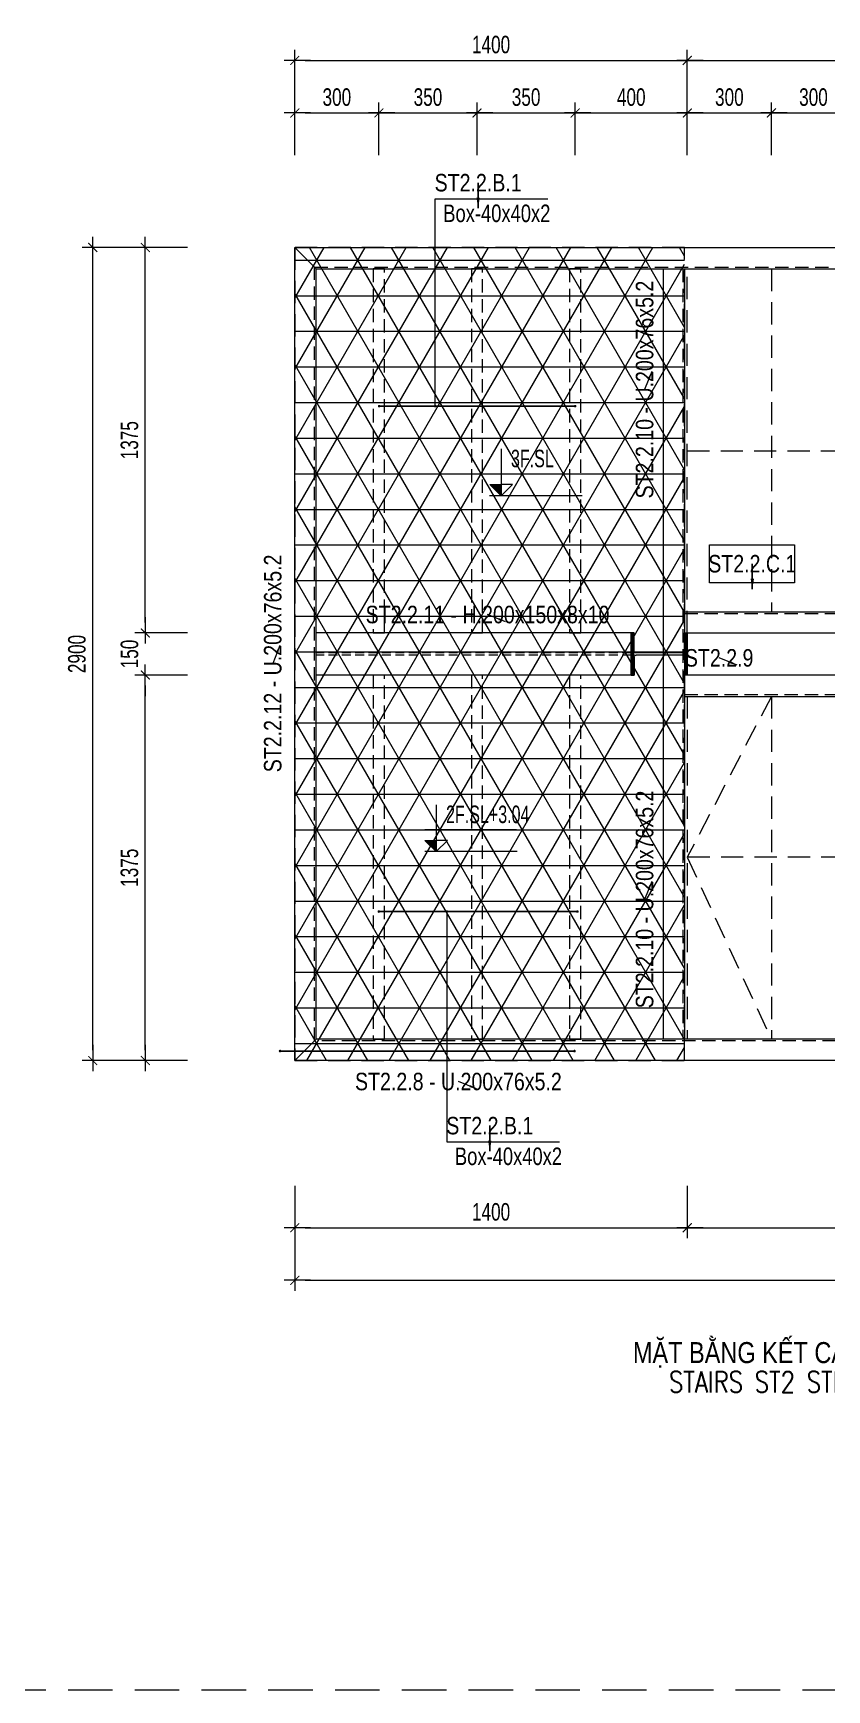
# Model space of a CAD drawing. Header units: millimetres. Extents: x 80771 to 163038, y -101774 to -59328.
# Drawn here: x 109291 to 112123, y -80503 to -74593 of the extents above; entities that cross this region are included whole.
import ezdxf
from ezdxf.enums import TextEntityAlignment as Align

# ---------------------------------------------------------------- set-up
doc = ezdxf.new("R2010")
doc.units = ezdxf.units.MM
doc.linetypes.add('HIDDEN2', pattern=[4.762499999999999, 3.175, -1.5875])
for name, color, linetype, lineweight in [('$0$NDC_S_ANNO', 7, 'Continuous', 20), ('$0$NDC_S_DIM', 1, 'Continuous', 15), ('NDC_S-ANNO', 7, 'Continuous', 20), ('NDC_S-BEAM-NAME-VERT', 7, 'Continuous', 20), ('NDC_S-BEAM-STEL', 30, 'HIDDEN2', 18), ('NDC_S-COLS-NAME', 7, 'Continuous', 20), ('NDC_S-COLS-STEL', 2, 'Continuous', 20), ('NDC_S-DIMS', 1, 'Continuous', 15), ('NDC_S-HIDN', 8, 'HIDDEN2', 13), ('NDC_S-MARK', 1, 'Continuous', 15), ('NDC_S-TABL', 3, 'Continuous', 20), ('NDC_S-TEXT-SYMB', 7, 'Continuous', 20), ('NDC_S-TEXT-VIE', 7, 'Continuous', 20), ('NDC_S_ANNO', 7, 'Continuous', 20), ('NDC_S_BEAM NAME', 7, 'Continuous', 9), ('NDC_S_CONTINUOUS', 3, 'Continuous', 20), ('NDC_S_DIM', 1, 'Continuous', 15), ('NDC_S_ENG TITLE', 3, 'Continuous', 20), ('NDC_S_HATCH MATERIAL', 8, 'Continuous', 13), ('NDC_S_HIDDEN', 8, 'HIDDEN2', 13), ('NDC_S_TEXT SYMBOL', 7, 'Continuous', 20), ('NDC_S_VN TITLE', 6, 'Continuous', 35)]:
    doc.layers.add(name, color=color, linetype=linetype, lineweight=lineweight)
doc.styles.add('$0$ARIAL', font='arial.ttf', dxfattribs={"width": 0.8})
doc.styles.add('$0$NDC_DIM', font='', dxfattribs={"width": 0.75})
doc.styles.add('ARIAL', font='arial.ttf', dxfattribs={"width": 0.8})
doc.styles.add('NDC_ANNO', font='', dxfattribs={"width": 0.8})
doc.styles.add('NDC_ARIAL', font='arial.ttf', dxfattribs={"width": 0.85})
doc.styles.add('NDC_DIM', font='', dxfattribs={"width": 0.75})
doc.styles.add('NDC_EN TXT', font='romans.shx', dxfattribs={"width": 0.8})
doc.styles.add('NDC_VIE TXT', font='arial.ttf', dxfattribs={"width": 0.8})
doc.styles.get('$0$NDC_DIM').set_extended_font_data('Dotum')
doc.styles.get('NDC_ANNO').set_extended_font_data('Dotum')
doc.styles.get('NDC_DIM').set_extended_font_data('Dotum')
doc.dimstyles.new('$0$NDC_dim_iso', dxfattribs={"dimtxt": 2.5, "dimasz": 1, "dimexe": 1.5, "dimexo": 2.5, "dimgap": 1, "dimtad": 1, "dimdec": 0, "dimzin": 0, "dimdsep": 46, "dimtxsty": '$0$NDC_DIM', "dimblk": '$0$DIMMARK', "dimcen": 0.09, "dimdle": 1.2, "dimclrd": 1, "dimclre": 1, "dimclrt": 3, "dimadec": 0, "dimazin": 0, "dimtfac": 1, "dimtdec": 0, "dimtix": 1, "dimtofl": 0, "dimtmove": 0, "dimatfit": 3, "dimfxl": 8, "dimfxlon": 1, "dimtolj": 1, "dimtzin": 0, "dimarcsym": 0})
doc.dimstyles.new('NDC_dim_25', dxfattribs={"dimscale": 25, "dimtxt": 2.5, "dimasz": 1.5, "dimexe": 1.5, "dimexo": 2.5, "dimgap": 1, "dimtad": 1, "dimdec": 0, "dimrnd": 0.001, "dimzin": 0, "dimdsep": 46, "dimtxsty": 'NDC_DIM', "dimblk": 'DIMMARK', "dimcen": 0, "dimdle": 1.2, "dimclrd": 256, "dimclre": 256, "dimclrt": 3, "dimadec": 0, "dimazin": 0, "dimtfac": 1, "dimtdec": 0, "dimtix": 1, "dimtofl": 0, "dimtmove": 2, "dimatfit": 3, "dimfxl": 6, "dimfxlon": 1, "dimtolj": 1, "dimtzin": 0, "dimlwd": -1, "dimlwe": -1, "dimarcsym": 0})
doc.dimstyles.new('NDC_dim_iso', dxfattribs={"dimtxt": 2.5, "dimasz": 1.5, "dimexe": 1.5, "dimexo": 1.5, "dimgap": 1, "dimtad": 1, "dimdec": 0, "dimrnd": 0.001, "dimzin": 0, "dimdsep": 46, "dimtxsty": 'NDC_DIM', "dimblk": 'DIMMARK', "dimcen": 0, "dimdle": 1.2, "dimclrd": 256, "dimclre": 256, "dimclrt": 3, "dimadec": 0, "dimazin": 0, "dimtfac": 1, "dimtdec": 0, "dimtix": 1, "dimtofl": 0, "dimtmove": 2, "dimatfit": 3, "dimfxl": 6, "dimfxlon": 1, "dimtolj": 1, "dimtzin": 0, "dimlwd": -1, "dimlwe": -1, "dimarcsym": 0})
pattern_1 = [(0, (-104314.9308986641, 63407.9157860844), (0, 127), []), (59.99999999999999, (-104314.9308986641, 63407.9157860844), (-109.9852262806237, 63.50000000000001), []), (120, (-104314.9308986641, 63407.9157860844), (-109.9852262806237, -63.49999999999997), [])]

# ---------------------------------------------------------------- blocks, each defined once
blk = doc.blocks.new('*U99')
for p, q in [((0.6502196850394916, 7.480314686706894), (-1.86925590551001, 7.480314686706895)), ((0.9260196850394917, 7.204514686706894), (0.9260196850394938, 0.6695005134808927)), ((1.240980314960485, 7.204514686706894), (1.240980314960487, 0.6695005134808927)), ((1.516780314960485, 7.480314686706894), (4.036255905509978, 7.480314686706897)), ((0.6502196850394913, 0.3937005134808928), (-1.869255905510008, 0.3937005134808915)), ((1.51678031496049, 0.3937005134808931), (4.03625590550998, 0.3937005134808934))]:
    blk.add_line(p, q)
for points in [[(4.036255905509978, 7.480314686706897), (4.036255905509977, 7.874015474108894), (-1.86925590551001, 7.874015474108893), (-1.869255905510011, 7.480314686706895)], [(-1.869255905510008, 0.3937005134808915), (-1.869255905510008, -2.739211066304925e-07), (4.03625590550998, -2.739211047242646e-07), (4.03625590550998, 0.3937005134808934)]]:
    blk.add_lwpolyline(points)
for centre, radius, start, end in [((0.6502196850394917, 7.204514686706894), 0.2757999999999995, 360, 450), ((1.516780314960485, 7.204514686706894), 0.2758, 90, 180), ((0.6502196850394912, 0.6695005134808923), 0.2758, 270, 360), ((1.51678031496049, 0.6695005134808927), 0.2758, 180, 270)]:
    blk.add_arc(centre, radius, start, end)
blk = doc.blocks.new('*U98')
for p, q in [((0.6502196850394916, 7.480314686706894), (-1.86925590551001, 7.480314686706895)), ((0.9260196850394917, 7.204514686706894), (0.9260196850394938, 0.6695005134808927)), ((1.240980314960485, 7.204514686706894), (1.240980314960487, 0.6695005134808927)), ((1.516780314960485, 7.480314686706894), (4.036255905509977, 7.480314686706897)), ((0.6502196850394913, 0.3937005134808928), (-1.869255905510008, 0.3937005134808915)), ((1.51678031496049, 0.3937005134808931), (4.03625590550998, 0.3937005134808935))]:
    blk.add_line(p, q)
for points in [[(4.036255905509977, 7.480314686706897), (4.036255905509977, 7.874015474108894), (-1.869255905510011, 7.874015474108893), (-1.86925590551001, 7.480314686706895)], [(-1.869255905510008, 0.3937005134808915), (-1.869255905510008, -2.739211066304925e-07), (4.036255905509979, -2.73921104666556e-07), (4.03625590550998, 0.3937005134808935)]]:
    blk.add_lwpolyline(points)
for centre, radius, start, end in [((0.6502196850394917, 7.204514686706894), 0.2757999999999995, 360, 450), ((1.516780314960485, 7.204514686706894), 0.2758, 90, 180), ((0.6502196850394912, 0.6695005134808923), 0.2758, 270, 360), ((1.51678031496049, 0.6695005134808927), 0.2758, 180, 270)]:
    blk.add_arc(centre, radius, start, end)
blk = doc.blocks.new('TT2')
at = {"layer": 'NDC_S_HATCH MATERIAL'}
h = blk.add_hatch(dxfattribs=at)
h.set_pattern_fill('NET3', color=256, scale=40)
h.set_pattern_definition(pattern_1)
h.paths.add_polyline_path([(1390, 2900), (0, 2900), (0, 0), (1390, 0)])
h = blk.add_hatch(dxfattribs=at)
h.set_pattern_fill('NET3', color=256, scale=40)
h.set_pattern_definition(pattern_1)
h.paths.add_polyline_path([(4110, 2900), (5500, 2900), (5500, 0), (4110, 0)])
h = blk.add_hatch(dxfattribs=at)
h.set_pattern_fill('ANSI31', color=256)
h.set_pattern_definition([(45, (60363.4880081712, 46292.38062624844), (-2.245064030267288, 2.245064030267288), [])])
edge = h.paths.add_edge_path()
edge.add_line((1209.999999999971, 1375.000000000095), (1199.999999999956, 1375.000000000095))
edge.add_line((1199.999999999942, 1375.000000000095), (1199.999999999942, 1525))
edge.add_line((1199.999999999942, 1525), (1209.999999999956, 1525))
edge = h.paths.add_edge_path()
edge.add_line((1382.994679999902, 1446.000000000051), (1217.005319999967, 1446.000000000051))
edge = h.paths.add_edge_path()
edge.add_line((1382.994679999902, 1454.000000000044), (1217.005319999967, 1454.000000000044))
edge = h.paths.add_edge_path(flags=16)
edge.add_line((1209.999999999971, 1438.994680000054), (1209.999999999971, 1375.000000000095))
edge = h.paths.add_edge_path()
edge.add_line((1389.999999999913, 1438.994680000054), (1389.999999999913, 1375.000000000095))
edge = h.paths.add_edge_path(flags=16)
edge.add_line((1209.999999999971, 1461.005320000048), (1209.999999999971, 1525))
edge = h.paths.add_edge_path()
edge.add_line((1389.999999999913, 1461.005320000048), (1389.999999999913, 1525))
edge = h.paths.add_edge_path()
edge.add_line((1389.999999999913, 1525), (1399.999999999913, 1525))
edge.add_line((1399.999999999913, 1525), (1399.999999999913, 1375.000000000095))
edge.add_line((1399.999999999913, 1375.000000000095), (1389.999999999913, 1375.000000000095))
edge = h.paths.add_edge_path()
edge.add_arc((1217.005319999967, 1438.994680000054), 7.005320000000003, 90, 180)
edge = h.paths.add_edge_path()
edge.add_arc((1217.005319999967, 1461.005320000048), 7.005320000000003, 180, 270)
edge = h.paths.add_edge_path()
edge.add_arc((1382.994679999902, 1438.994680000054), 7.00531999999999, 0, 90)
edge = h.paths.add_edge_path()
edge.add_arc((1382.994679999902, 1461.005320000048), 7.005320000000003, 270, 360)
h = blk.add_hatch(dxfattribs=at)
h.set_pattern_fill('ANSI31', color=256)
h.set_pattern_definition([(45, (60963.48800817126, 46292.38062624838), (-2.245064030267288, 2.245064030267288), [])])
edge = h.paths.add_edge_path()
edge.add_line((4110.000000000015, 1375.000000000044), (4100, 1375.000000000044))
edge.add_line((4099.999999999985, 1375.000000000044), (4099.999999999985, 1524.999999999949))
edge.add_line((4099.999999999985, 1524.999999999949), (4110, 1524.999999999949))
edge = h.paths.add_edge_path()
edge.add_line((4282.994679999945, 1446), (4117.005320000011, 1446))
edge = h.paths.add_edge_path()
edge.add_line((4282.994679999945, 1453.999999999993), (4117.005320000011, 1453.999999999993))
edge = h.paths.add_edge_path(flags=16)
edge.add_line((4110.000000000015, 1438.994680000003), (4110.000000000015, 1375.000000000044))
edge = h.paths.add_edge_path()
edge.add_line((4289.999999999956, 1438.994680000003), (4289.999999999956, 1375.000000000044))
edge = h.paths.add_edge_path(flags=16)
edge.add_line((4110.000000000015, 1461.005319999997), (4110.000000000015, 1524.999999999949))
edge = h.paths.add_edge_path()
edge.add_line((4289.999999999956, 1461.005319999997), (4289.999999999956, 1524.999999999949))
edge = h.paths.add_edge_path()
edge.add_line((4289.999999999956, 1524.999999999949), (4299.999999999956, 1524.999999999949))
edge.add_line((4299.999999999956, 1524.999999999949), (4299.999999999956, 1375.000000000044))
edge.add_line((4299.999999999956, 1375.000000000044), (4289.999999999956, 1375.000000000044))
edge = h.paths.add_edge_path()
edge.add_arc((4117.005320000011, 1438.994680000003), 7.005320000000003, 90, 180)
edge = h.paths.add_edge_path()
edge.add_arc((4117.005320000011, 1461.005319999997), 7.005320000000003, 180, 270)
edge = h.paths.add_edge_path()
edge.add_arc((4282.994679999945, 1438.994680000003), 7.00531999999999, 0, 90)
edge = h.paths.add_edge_path()
edge.add_arc((4282.994679999945, 1461.005319999997), 7.005320000000003, 270, 360)
at = {"layer": 'NDC_S-BEAM-STEL', "ltscale": 15}
for p, q in [((1384, 2824), (1384, 76)), ((4116.00000000016, 2824), (4116.00000000016, 76)), ((1390, 1594.999999999949), (4110.00000000016, 1594.999999999949)), ((1390, 1305.000000000095), (4110.00000000016, 1305.000000000095))]:
    blk.add_line(p, q, dxfattribs=at)
for points in [[(69.99999999998545, 2830.000000000015), (5430.000000000015, 2830.000000000015), (5430.000000000015, 69.99999999998545), (69.99999999998545, 69.99999999998545)], [(320.0000758170208, 2824.000019402971), (280.0000758170208, 2824.000019402971), (279.9999999999127, 1524.99998059708), (319.9999999999127, 1524.99998059708)], [(670.0000758170208, 2824), (630.0000758170208, 2824), (629.9999999999127, 1524.999961194109), (669.9999999999127, 1524.999961194109)], [(1020.000075817021, 2824), (980.0000758170208, 2824), (979.9999999999127, 1524.999961194109), (1019.999999999913, 1524.999961194109)], [(4479.999924182979, 2824), (4519.999924182979, 2824), (4520.000000000087, 1524.999961194109), (4480.000000000087, 1524.999961194109)], [(4829.999924182979, 2824), (4869.999924182979, 2824), (4870.000000000087, 1524.999961194109), (4830.000000000087, 1524.999961194109)], [(5179.999924182979, 2824.000019402971), (5219.999924182979, 2824.000019402971), (5220.000000000087, 1524.99998059708), (5180.000000000087, 1524.99998059708)], [(320.0000758170208, 1375.000019403058), (280.0000758170208, 1375.000019403058), (279.9999999999127, 75.99998059716745), (319.9999999999127, 75.99998059716745)], [(670.0000758170208, 1375.000000000087), (630.0000758170208, 1375.000000000087), (629.9999999999127, 75.99996119419666), (669.9999999999127, 75.99996119419666)], [(1020.000075817021, 1375.000000000087), (980.0000758170208, 1375.000000000087), (979.9999999999127, 75.99996119419666), (1019.999999999913, 75.99996119419666)], [(4479.999924182979, 1375.000000000087), (4519.999924182979, 1375.000000000087), (4520.000000000087, 75.99996119419666), (4480.000000000087, 75.99996119419666)], [(4829.999924182979, 1375.000000000087), (4869.999924182979, 1375.000000000087), (4870.000000000087, 75.99996119419666), (4830.000000000087, 75.99996119419666)], [(5179.999924182979, 1375.000019403058), (5219.999924182979, 1375.000019403058), (5220.000000000087, 75.99998059716745), (5180.000000000087, 75.99998059716745)]]:
    blk.add_lwpolyline(points, close=True, dxfattribs=at)
at = {"layer": 'NDC_S-HIDN', "ltscale": 25}
for p, q in [((1400.000000000087, 1525.000000000029), (1400.000000000087, 2824)), ((1700, 2824), (1700, 1600.999999999956)), ((2000, 2824), (2000, 1600.999999999956)), ((2300, 2824), (2300, 1600.999999999956)), ((2600, 2824), (2600, 1600.999999999956)), ((2900, 2824), (2900, 1600.999999999956)), ((3200, 2824), (3200, 1600.999999999956)), ((3500, 2824), (3500, 1600.999999999956)), ((3800, 2824), (3800, 1600.999999999956)), ((4100, 2824), (4100, 76)), ((1400.000000000087, 2174.500000000015), (4100, 2174.500000000015)), ((1400.000000000029, 1298.999999999971), (1400.000000000116, 76)), ((1700, 1299.000000000095), (1700, 76)), ((1999.999999999985, 1299.000000000102), (2000, 76)), ((2300, 1299.000000000102), (2300, 76)), ((2599.999999999985, 1299.000000000102), (2600, 76)), ((2900.000000000015, 1299.000000000102), (2900, 76)), ((3200, 1299.000000000102), (3200, 76)), ((3499.999999999985, 1299.000000000102), (3500, 76)), ((3800, 1299.000000000102), (3800, 76))]:
    blk.add_line(p, q, dxfattribs=at)
at = {"layer": 'NDC_S-HIDN', "ltscale": 10}
for p, q in [((1199.999999999942, 1454.000000000051), (76, 1454.000000000044)), ((1199.999999999942, 1446.000000000051), (76, 1446.000000000044)), ((4300.000000000131, 1454.000000000022), (5424, 1454.000000000015)), ((4300.000000000131, 1446.000000000022), (5424, 1446.000000000015))]:
    blk.add_line(p, q, dxfattribs=at)
at = {"layer": 'NDC_S-HIDN', "ltscale": 25}
for points in [[(1390, 2900), (0, 2900), (0, 0), (1390, 0)], [(5500.00000000016, 2900), (4110.00000000016, 2900), (4110.00000000016, 0), (5500.00000000016, 0)]]:
    blk.add_lwpolyline(points, close=True, dxfattribs=at)
for points in [[(3800, 2824), (4100, 2174.500000000015), (3800, 1600.999999999949)], [(1700, 1299.000000000095), (1400.000000000073, 725.4999999998545), (1700, 76)], [(4100, 725.4999999998545), (1400.000000000073, 725.4999999998545)]]:
    blk.add_lwpolyline(points, dxfattribs=at)
at = {"layer": 'NDC_S-TABL'}
for p, q in [((0, 2900), (76, 2824)), ((5424, 2824), (5500, 2900)), ((76, 76), (0, 0)), ((5424, 76), (5500, 0))]:
    blk.add_line(p, q, dxfattribs=at)
for points in [[(0, 2900), (5500, 2900), (5500, 0), (0, 0)], [(76, 2824), (5424, 2824), (5424, 76), (76, 76)]]:
    blk.add_lwpolyline(points, close=True, dxfattribs=at)
at = {"layer": 'NDC_S_CONTINUOUS'}
for p, q in [((1314, 2824), (1314, 76)), ((1390, 2824), (1390, 76)), ((4110.00000000016, 2824), (4110.00000000016, 76)), ((4186.00000000016, 2824), (4186.00000000016, 76)), ((1390, 1600.999999999949), (4110.00000000016, 1600.999999999949)), ((1199.999999999942, 1525.00000000008), (76, 1525.00000000008)), ((4300.000000000131, 1525.000000000051), (5424, 1525.000000000051)), ((1199.999999999942, 1375.000000000095), (76, 1375.000000000095)), ((4300.000000000131, 1375.000000000065), (5424, 1375.000000000065)), ((1390, 1299.000000000095), (4110.00000000016, 1299.000000000095))]:
    blk.add_line(p, q, dxfattribs=at)
blk.add_lwpolyline([(1209.999999999971, 1525.00000000008), (1199.999999999942, 1525.00000000008), (1199.999999999942, 1375.000000000022), (1209.999999999971, 1375.000000000022)], dxfattribs=at)
blk.add_lwpolyline([(1399.999999999913, 1525), (4100, 1525), (4100, 1375.000000000044), (1399.999999999913, 1375.000000000044)], close=True, dxfattribs=at)
at = {"layer": 'NDC_S-COLS-STEL', "xscale": -25.40000000000001, "yscale": 25.40000000000001, "zscale": 25.4, "rotation": 270}
for name, p in [('*U99', (1200.000006957547, 1422.479100000048)), ('*U98', (4100.000006957591, 1422.479099999997))]:
    blk.add_blockref(name, p, dxfattribs=at)
blk = doc.blocks.new('DIMMARK')
at = {"layer": 'NDC_S_DIM', "color": 1}
blk.add_line((-1.5, 0), (1, 0), dxfattribs=at)
at = {"layer": 'NDC_S_DIM', "color": 2, "const_width": 0.1}
blk.add_lwpolyline([(-0.4242640687119285, -0.4242640687119285), (0.4242640687119285, 0.4242640687119285)], dxfattribs=at)
blk = doc.blocks.new('*D348')
at = {"layer": 'Defpoints', "color": 0, "transparency": 16777216}
for p in [(110224.7747795788, -78257.91578608444), (111624.7747795789, -78257.91578608444), (111624.7747795789, -78854.35391925108)]:
    blk.add_point(p, dxfattribs=at)
at = {"layer": 'NDC_S_DIM', "transparency": 16777216}
for p, q in [((110224.7747795788, -78704.35391925108), (110224.7747795788, -78891.85391925108)), ((111624.7747795789, -78704.35391925108), (111624.7747795789, -78891.85391925108)), ((110262.2747795788, -78854.35391925108), (111587.2747795789, -78854.35391925108))]:
    blk.add_line(p, q, dxfattribs=at)
at = {"layer": 'NDC_S_DIM', "transparency": 16777216, "xscale": 37.5, "yscale": 37.5, "zscale": 37.5, "rotation": 180}
blk.add_blockref('DIMMARK', (110224.7747795788, -78854.35391925108), dxfattribs=at)
at = {"layer": 'NDC_S_DIM', "transparency": 16777216, "xscale": 37.5, "yscale": 37.5, "zscale": 37.5}
blk.add_blockref('DIMMARK', (111624.7747795789, -78854.35391925108), dxfattribs=at)
at = {"layer": 'NDC_S_DIM', "color": 3, "transparency": 16777216, "insert": (110924.7747795788, -78798.06151762286), "char_height": 62.5, "attachment_point": 5, "style": 'NDC_DIM'}
blk.add_mtext('\\A1;1400', dxfattribs=at)
blk = doc.blocks.new('*D349')
at = {"layer": 'Defpoints', "color": 0, "transparency": 16777216}
for p in [(111624.7747795789, -78257.91578608444), (114324.7747795788, -78257.91578608444), (114324.7747795788, -78854.35391925108)]:
    blk.add_point(p, dxfattribs=at)
at = {"layer": 'NDC_S_DIM', "transparency": 16777216}
for p, q in [((111624.7747795789, -78704.35391925108), (111624.7747795789, -78891.85391925108)), ((114324.7747795788, -78704.35391925108), (114324.7747795788, -78891.85391925108)), ((111662.2747795789, -78854.35391925108), (114287.2747795788, -78854.35391925108))]:
    blk.add_line(p, q, dxfattribs=at)
at = {"layer": 'NDC_S_DIM', "transparency": 16777216, "xscale": 37.5, "yscale": 37.5, "zscale": 37.5, "rotation": 180}
blk.add_blockref('DIMMARK', (111624.7747795789, -78854.35391925108), dxfattribs=at)
at = {"layer": 'NDC_S_DIM', "transparency": 16777216, "xscale": 37.5, "yscale": 37.5, "zscale": 37.5}
blk.add_blockref('DIMMARK', (114324.7747795788, -78854.35391925108), dxfattribs=at)
at = {"layer": 'NDC_S_DIM', "color": 3, "transparency": 16777216, "insert": (112974.7747795788, -78798.06151762286), "char_height": 62.5, "attachment_point": 5, "style": 'NDC_DIM'}
blk.add_mtext('\\A1;2700', dxfattribs=at)
blk = doc.blocks.new('*D351')
at = {"layer": 'Defpoints', "color": 0, "transparency": 16777216}
for p in [(110224.7747795788, -78257.91578608444), (115724.7747795789, -78257.91578608444), (115724.7747795789, -79041.85391925108)]:
    blk.add_point(p, dxfattribs=at)
at = {"layer": 'NDC_S_DIM', "transparency": 16777216}
for p, q in [((110224.7747795788, -78891.85391925108), (110224.7747795788, -79079.35391925108)), ((115724.7747795789, -78891.85391925108), (115724.7747795789, -79079.35391925108)), ((110262.2747795788, -79041.85391925108), (115687.2747795789, -79041.85391925108))]:
    blk.add_line(p, q, dxfattribs=at)
at = {"layer": 'NDC_S_DIM', "transparency": 16777216, "xscale": 37.5, "yscale": 37.5, "zscale": 37.5, "rotation": 180}
blk.add_blockref('DIMMARK', (110224.7747795788, -79041.85391925108), dxfattribs=at)
at = {"layer": 'NDC_S_DIM', "transparency": 16777216, "xscale": 37.5, "yscale": 37.5, "zscale": 37.5}
blk.add_blockref('DIMMARK', (115724.7747795789, -79041.85391925108), dxfattribs=at)
at = {"layer": 'NDC_S_DIM', "color": 3, "transparency": 16777216, "insert": (112974.7747795789, -78985.56151762286), "char_height": 62.5, "attachment_point": 5, "style": 'NDC_DIM'}
blk.add_mtext('\\A1;5500', dxfattribs=at)
blk = doc.blocks.new('*D356')
at = {"layer": 'Defpoints', "color": 0, "transparency": 16777216}
for p in [(109691.5602897449, -76882.91578608443), (110224.7747795787, -76882.91578608443), (110224.7747795787, -78257.91578608447)]:
    blk.add_point(p, dxfattribs=at)
at = {"layer": 'NDC_S_DIM', "transparency": 16777216}
for p, q in [((109841.5602897449, -76882.91578608443), (109654.0602897449, -76882.91578608443)), ((109691.5602897449, -78220.41578608447), (109691.5602897449, -76920.41578608443)), ((109841.5602897449, -78257.91578608447), (109654.0602897449, -78257.91578608447))]:
    blk.add_line(p, q, dxfattribs=at)
at = {"layer": 'NDC_S_DIM', "transparency": 16777216, "xscale": 37.5, "yscale": 37.5, "zscale": 37.5}
for p, rotation in [((109691.5602897449, -76882.91578608443), 90), ((109691.5602897449, -78257.91578608447), 270)]:
    blk.add_blockref('DIMMARK', p, dxfattribs=dict(at, rotation=rotation))
at = {"layer": 'NDC_S_DIM', "color": 3, "transparency": 16777216, "insert": (109635.2678881167, -77570.41578608446), "char_height": 62.5, "attachment_point": 5, "rotation": 90, "style": 'NDC_DIM'}
blk.add_mtext('\\A1;1375', dxfattribs=at)
blk = doc.blocks.new('*D357')
at = {"layer": 'Defpoints', "color": 0, "transparency": 16777216}
for p in [(109691.5602897449, -76732.91578608441), (110224.7747795787, -76732.91578608441), (110224.7747795787, -76882.91578608443)]:
    blk.add_point(p, dxfattribs=at)
at = {"layer": 'NDC_S_DIM', "transparency": 16777216}
for p, q in [((109691.5602897449, -76695.41578608441), (109691.5602897449, -76657.91578608441)), ((109841.5602897449, -76732.91578608441), (109654.0602897449, -76732.91578608441)), ((109841.5602897449, -76882.91578608443), (109654.0602897449, -76882.91578608443)), ((109691.5602897449, -76920.41578608443), (109691.5602897449, -76957.91578608443))]:
    blk.add_line(p, q, dxfattribs=at)
at = {"layer": 'NDC_S_DIM', "transparency": 16777216, "xscale": 37.5, "yscale": 37.5, "zscale": 37.5}
for p, rotation in [((109691.5602897449, -76732.91578608441), 270), ((109691.5602897449, -76882.91578608443), 90)]:
    blk.add_blockref('DIMMARK', p, dxfattribs=dict(at, rotation=rotation))
at = {"layer": 'NDC_S_DIM', "color": 3, "transparency": 16777216, "insert": (109635.2678881166, -76807.91578608443), "char_height": 62.5, "attachment_point": 5, "rotation": 90, "style": 'NDC_DIM'}
blk.add_mtext('\\A1;150', dxfattribs=at)
blk = doc.blocks.new('*D358')
at = {"layer": 'Defpoints', "color": 0, "transparency": 16777216}
for p in [(109691.5602897448, -75357.91578608447), (110224.7747795787, -75357.91578608447), (110224.7747795787, -76732.91578608441)]:
    blk.add_point(p, dxfattribs=at)
at = {"layer": 'NDC_S_DIM', "transparency": 16777216}
for p, q in [((109841.5602897448, -75357.91578608447), (109654.0602897448, -75357.91578608447)), ((109691.5602897448, -76695.41578608441), (109691.5602897448, -75395.41578608447)), ((109841.5602897448, -76732.91578608441), (109654.0602897448, -76732.91578608441))]:
    blk.add_line(p, q, dxfattribs=at)
at = {"layer": 'NDC_S_DIM', "transparency": 16777216, "xscale": 37.5, "yscale": 37.5, "zscale": 37.5}
for p, rotation in [((109691.5602897448, -75357.91578608447), 90), ((109691.5602897448, -76732.91578608441), 270)]:
    blk.add_blockref('DIMMARK', p, dxfattribs=dict(at, rotation=rotation))
at = {"layer": 'NDC_S_DIM', "color": 3, "transparency": 16777216, "insert": (109635.2678881165, -76045.41578608446), "char_height": 62.5, "attachment_point": 5, "rotation": 90, "style": 'NDC_DIM'}
blk.add_mtext('\\A1;1375', dxfattribs=at)
blk = doc.blocks.new('*D359')
at = {"layer": 'Defpoints', "color": 0, "transparency": 16777216}
for p in [(109504.0602897448, -75357.91578608433), (110224.7747795787, -75357.91578608433), (110224.7747795787, -78257.91578608447)]:
    blk.add_point(p, dxfattribs=at)
at = {"layer": 'NDC_S_DIM', "transparency": 16777216}
for p, q in [((109654.0602897448, -75357.91578608433), (109466.5602897448, -75357.91578608433)), ((109504.0602897448, -78220.41578608447), (109504.0602897448, -75395.41578608433)), ((109654.0602897448, -78257.91578608447), (109466.5602897448, -78257.91578608447))]:
    blk.add_line(p, q, dxfattribs=at)
at = {"layer": 'NDC_S_DIM', "transparency": 16777216, "xscale": 37.5, "yscale": 37.5, "zscale": 37.5}
for p, rotation in [((109504.0602897448, -75357.91578608433), 90), ((109504.0602897448, -78257.91578608447), 270)]:
    blk.add_blockref('DIMMARK', p, dxfattribs=dict(at, rotation=rotation))
at = {"layer": 'NDC_S_DIM', "color": 3, "transparency": 16777216, "insert": (109447.7678881165, -76807.91578608441), "char_height": 62.5, "attachment_point": 5, "rotation": 90, "style": 'NDC_DIM'}
blk.add_mtext('\\A1;2900', dxfattribs=at)
blk = doc.blocks.new('*D360')
at = {"layer": 'Defpoints', "color": 0, "transparency": 16777216}
for p in [(110524.7748553958, -74878.17905960027), (110224.7747795788, -75357.91578608444), (110524.7748553958, -75357.91578608444)]:
    blk.add_point(p, dxfattribs=at)
at = {"layer": 'NDC_S_DIM', "transparency": 16777216}
for p, q in [((110224.7747795788, -75028.17905960027), (110224.7747795788, -74840.67905960027)), ((110524.7748553958, -75028.17905960027), (110524.7748553958, -74840.67905960027)), ((110262.2747795788, -74878.17905960027), (110487.2748553958, -74878.17905960027))]:
    blk.add_line(p, q, dxfattribs=at)
at = {"layer": 'NDC_S_DIM', "transparency": 16777216, "xscale": 37.5, "yscale": 37.5, "zscale": 37.5, "rotation": 180}
blk.add_blockref('DIMMARK', (110224.7747795788, -74878.17905960027), dxfattribs=at)
at = {"layer": 'NDC_S_DIM', "transparency": 16777216, "xscale": 37.5, "yscale": 37.5, "zscale": 37.5}
blk.add_blockref('DIMMARK', (110524.7748553958, -74878.17905960027), dxfattribs=at)
at = {"layer": 'NDC_S_DIM', "color": 3, "transparency": 16777216, "insert": (110374.7748174873, -74821.88665797205), "char_height": 62.5, "attachment_point": 5, "style": 'NDC_DIM'}
blk.add_mtext('\\A1;300', dxfattribs=at)
blk = doc.blocks.new('*D361')
at = {"layer": 'Defpoints', "color": 0, "transparency": 16777216}
for p in [(110874.7748553958, -74878.17905960027), (110524.7748553958, -75357.91578608444), (110874.7748553958, -75357.91578608444)]:
    blk.add_point(p, dxfattribs=at)
at = {"layer": 'NDC_S_DIM', "transparency": 16777216}
for p, q in [((110524.7748553958, -75028.17905960027), (110524.7748553958, -74840.67905960027)), ((110874.7748553958, -75028.17905960027), (110874.7748553958, -74840.67905960027)), ((110562.2748553958, -74878.17905960027), (110837.2748553958, -74878.17905960027))]:
    blk.add_line(p, q, dxfattribs=at)
at = {"layer": 'NDC_S_DIM', "transparency": 16777216, "xscale": 37.5, "yscale": 37.5, "zscale": 37.5, "rotation": 180}
blk.add_blockref('DIMMARK', (110524.7748553958, -74878.17905960027), dxfattribs=at)
at = {"layer": 'NDC_S_DIM', "transparency": 16777216, "xscale": 37.5, "yscale": 37.5, "zscale": 37.5}
blk.add_blockref('DIMMARK', (110874.7748553958, -74878.17905960027), dxfattribs=at)
at = {"layer": 'NDC_S_DIM', "color": 3, "transparency": 16777216, "insert": (110699.7748553958, -74821.88665797205), "char_height": 62.5, "attachment_point": 5, "style": 'NDC_DIM'}
blk.add_mtext('\\A1;350', dxfattribs=at)
blk = doc.blocks.new('*D362')
at = {"layer": 'Defpoints', "color": 0, "transparency": 16777216}
for p in [(111224.7748553958, -74878.17905960027), (110874.7748553958, -75357.91578608444), (111224.7748553958, -75357.91578608444)]:
    blk.add_point(p, dxfattribs=at)
at = {"layer": 'NDC_S_DIM', "transparency": 16777216}
for p, q in [((110874.7748553958, -75028.17905960027), (110874.7748553958, -74840.67905960027)), ((111224.7748553958, -75028.17905960027), (111224.7748553958, -74840.67905960027)), ((110912.2748553958, -74878.17905960027), (111187.2748553958, -74878.17905960027))]:
    blk.add_line(p, q, dxfattribs=at)
at = {"layer": 'NDC_S_DIM', "transparency": 16777216, "xscale": 37.5, "yscale": 37.5, "zscale": 37.5, "rotation": 180}
blk.add_blockref('DIMMARK', (110874.7748553958, -74878.17905960027), dxfattribs=at)
at = {"layer": 'NDC_S_DIM', "transparency": 16777216, "xscale": 37.5, "yscale": 37.5, "zscale": 37.5}
blk.add_blockref('DIMMARK', (111224.7748553958, -74878.17905960027), dxfattribs=at)
at = {"layer": 'NDC_S_DIM', "color": 3, "transparency": 16777216, "insert": (111049.7748553958, -74821.88665797205), "char_height": 62.5, "attachment_point": 5, "style": 'NDC_DIM'}
blk.add_mtext('\\A1;350', dxfattribs=at)
blk = doc.blocks.new('*D363')
at = {"layer": 'Defpoints', "color": 0, "transparency": 16777216}
for p in [(111624.7747795789, -74878.17905960027), (111224.7748553958, -75357.91578608444), (111624.7747795789, -75357.91578608444)]:
    blk.add_point(p, dxfattribs=at)
at = {"layer": 'NDC_S_DIM', "transparency": 16777216}
for p, q in [((111224.7748553958, -75028.17905960027), (111224.7748553958, -74840.67905960027)), ((111624.7747795789, -75028.17905960027), (111624.7747795789, -74840.67905960027)), ((111262.2748553958, -74878.17905960027), (111587.2747795789, -74878.17905960027))]:
    blk.add_line(p, q, dxfattribs=at)
at = {"layer": 'NDC_S_DIM', "transparency": 16777216, "xscale": 37.5, "yscale": 37.5, "zscale": 37.5, "rotation": 180}
blk.add_blockref('DIMMARK', (111224.7748553958, -74878.17905960027), dxfattribs=at)
at = {"layer": 'NDC_S_DIM', "transparency": 16777216, "xscale": 37.5, "yscale": 37.5, "zscale": 37.5}
blk.add_blockref('DIMMARK', (111624.7747795789, -74878.17905960027), dxfattribs=at)
at = {"layer": 'NDC_S_DIM', "color": 3, "transparency": 16777216, "insert": (111424.7748174873, -74821.88665797205), "char_height": 62.5, "attachment_point": 5, "style": 'NDC_DIM'}
blk.add_mtext('\\A1;400', dxfattribs=at)
blk = doc.blocks.new('*D364')
at = {"layer": 'Defpoints', "color": 0, "transparency": 16777216}
for p in [(111924.7747795788, -74878.17905960027), (111624.7747795789, -75357.91578608444), (111924.7747795788, -75357.91578608444)]:
    blk.add_point(p, dxfattribs=at)
at = {"layer": 'NDC_S_DIM', "transparency": 16777216}
for p, q in [((111624.7747795789, -75028.17905960027), (111624.7747795789, -74840.67905960027)), ((111924.7747795788, -75028.17905960027), (111924.7747795788, -74840.67905960027)), ((111662.2747795789, -74878.17905960027), (111887.2747795788, -74878.17905960027))]:
    blk.add_line(p, q, dxfattribs=at)
at = {"layer": 'NDC_S_DIM', "transparency": 16777216, "xscale": 37.5, "yscale": 37.5, "zscale": 37.5, "rotation": 180}
blk.add_blockref('DIMMARK', (111624.7747795789, -74878.17905960027), dxfattribs=at)
at = {"layer": 'NDC_S_DIM', "transparency": 16777216, "xscale": 37.5, "yscale": 37.5, "zscale": 37.5}
blk.add_blockref('DIMMARK', (111924.7747795788, -74878.17905960027), dxfattribs=at)
at = {"layer": 'NDC_S_DIM', "color": 3, "transparency": 16777216, "insert": (111774.7747795788, -74821.88665797205), "char_height": 62.5, "attachment_point": 5, "style": 'NDC_DIM'}
blk.add_mtext('\\A1;300', dxfattribs=at)
blk = doc.blocks.new('*D365')
at = {"layer": 'Defpoints', "color": 0, "transparency": 16777216}
for p in [(112224.7747795788, -74878.17905960027), (111924.7747795788, -75357.91578608444), (112224.7747795788, -75357.91578608444)]:
    blk.add_point(p, dxfattribs=at)
at = {"layer": 'NDC_S_DIM', "transparency": 16777216}
for p, q in [((111924.7747795788, -75028.17905960027), (111924.7747795788, -74840.67905960027)), ((112224.7747795788, -75028.17905960027), (112224.7747795788, -74840.67905960027)), ((111962.2747795788, -74878.17905960027), (112187.2747795788, -74878.17905960027))]:
    blk.add_line(p, q, dxfattribs=at)
at = {"layer": 'NDC_S_DIM', "transparency": 16777216, "xscale": 37.5, "yscale": 37.5, "zscale": 37.5, "rotation": 180}
blk.add_blockref('DIMMARK', (111924.7747795788, -74878.17905960027), dxfattribs=at)
at = {"layer": 'NDC_S_DIM', "transparency": 16777216, "xscale": 37.5, "yscale": 37.5, "zscale": 37.5}
blk.add_blockref('DIMMARK', (112224.7747795788, -74878.17905960027), dxfattribs=at)
at = {"layer": 'NDC_S_DIM', "color": 3, "transparency": 16777216, "insert": (112074.7747795788, -74821.88665797205), "char_height": 62.5, "attachment_point": 5, "style": 'NDC_DIM'}
blk.add_mtext('\\A1;300', dxfattribs=at)
blk = doc.blocks.new('*D377')
at = {"layer": 'Defpoints', "color": 0, "transparency": 16777216}
for p in [(111624.7747795789, -74690.67905960027), (110224.7747795788, -75357.91578608444), (111624.7747795789, -75357.91578608444)]:
    blk.add_point(p, dxfattribs=at)
at = {"layer": 'NDC_S_DIM', "transparency": 16777216}
for p, q in [((110224.7747795788, -74840.67905960027), (110224.7747795788, -74653.17905960027)), ((110262.2747795788, -74690.67905960027), (111587.2747795789, -74690.67905960027)), ((111624.7747795789, -74840.67905960027), (111624.7747795789, -74653.17905960027))]:
    blk.add_line(p, q, dxfattribs=at)
at = {"layer": 'NDC_S_DIM', "transparency": 16777216, "xscale": 37.5, "yscale": 37.5, "zscale": 37.5, "rotation": 180}
blk.add_blockref('DIMMARK', (110224.7747795788, -74690.67905960027), dxfattribs=at)
at = {"layer": 'NDC_S_DIM', "transparency": 16777216, "xscale": 37.5, "yscale": 37.5, "zscale": 37.5}
blk.add_blockref('DIMMARK', (111624.7747795789, -74690.67905960027), dxfattribs=at)
at = {"layer": 'NDC_S_DIM', "color": 3, "transparency": 16777216, "insert": (110924.7747795788, -74634.38665797205), "char_height": 62.5, "attachment_point": 5, "style": 'NDC_DIM'}
blk.add_mtext('\\A1;1400', dxfattribs=at)
blk = doc.blocks.new('*D378')
at = {"layer": 'Defpoints', "color": 0, "transparency": 16777216}
for p in [(114324.7747795788, -74690.67905960027), (111624.7747795789, -75357.91578608444), (114324.7747795788, -75357.91578608444)]:
    blk.add_point(p, dxfattribs=at)
at = {"layer": 'NDC_S_DIM', "transparency": 16777216}
for p, q in [((111624.7747795789, -74840.67905960027), (111624.7747795789, -74653.17905960027)), ((111662.2747795789, -74690.67905960027), (114287.2747795788, -74690.67905960027)), ((114324.7747795788, -74840.67905960027), (114324.7747795788, -74653.17905960027))]:
    blk.add_line(p, q, dxfattribs=at)
at = {"layer": 'NDC_S_DIM', "transparency": 16777216, "xscale": 37.5, "yscale": 37.5, "zscale": 37.5, "rotation": 180}
blk.add_blockref('DIMMARK', (111624.7747795789, -74690.67905960027), dxfattribs=at)
at = {"layer": 'NDC_S_DIM', "transparency": 16777216, "xscale": 37.5, "yscale": 37.5, "zscale": 37.5}
blk.add_blockref('DIMMARK', (114324.7747795788, -74690.67905960027), dxfattribs=at)
at = {"layer": 'NDC_S_DIM', "color": 3, "transparency": 16777216, "insert": (112974.7747795788, -74634.38665797205), "char_height": 62.5, "attachment_point": 5, "style": 'NDC_DIM'}
blk.add_mtext('\\A1;2700', dxfattribs=at)
blk = doc.blocks.new('$0$DIMMARK')
at = {"layer": '$0$NDC_S_DIM', "color": 1}
blk.add_line((-1.5, 0), (1, 0), dxfattribs=at)
at = {"layer": '$0$NDC_S_DIM', "color": 2, "const_width": 0.1}
blk.add_lwpolyline([(-0.4242640687119285, -0.4242640687119285), (0.4242640687119285, 0.4242640687119285)], dxfattribs=at)
blk = doc.blocks.new('Drawing name_symbol')
at = {"layer": 'NDC_S_ENG TITLE', "style": 'NDC_EN TXT', "width": 0.8}
blk.add_attdef('SECTDET1', text='', height=5, dxfattribs=at).set_placement((0, 1.011264427095739), align=Align.CENTER)
at = {"layer": 'NDC_S_TEXT SYMBOL', "lineweight": 25, "style": 'NDC_ANNO', "width": 0.8}
blk.add_attdef('SSCALE', text='', height=2.5, dxfattribs=at).set_placement((0, -3.998868953555331), align=Align.CENTER)
at = {"layer": 'NDC_S_VN TITLE', "style": 'NDC_VIE TXT', "width": 0.8}
blk.add_attdef('SECTDET2', text='', height=5, dxfattribs=at).set_placement((0, 7.970649532882817), align=Align.CENTER)
blk = doc.blocks.new('kata_block_CT')
at = {"layer": 'NDC_S_ANNO'}
blk.add_hatch(color=3, dxfattribs=at).paths.add_polyline_path([(0, 1.596954857557648), (-1.612010908633238, 1.596954857557648), (0, 0)])
at = {"layer": 'NDC_S_ANNO', "ltscale": 50}
h = blk.add_hatch(dxfattribs=at)
h.set_pattern_fill('ANSI31', color=256, scale=1.406250541793835, style=0)
h.set_pattern_definition([(45.00000000000001, (0, 5.456968210637569e-12), (-3.157122508925224, 3.157122508925225), [])])
h.paths.add_polyline_path([(0, 1.596954857557648), (0, 0), (1.612010908924276, 1.596954857557648)])
for p, q in [((-1.592704896858777, 3.140833880479477), (11.46947077315417, 3.140833880479477)), ((11.56125648126181, 5.456968210637569e-12), (-1.63869572513795, 5.456968210637569e-12))]:
    blk.add_line(p, q, dxfattribs=at)
for points in [[(0, 6.69495074864426), (0, 0)], [(0, 0), (-1.612010908924276, 1.596954857557648), (0, 1.596954857557648)], [(0, 0), (1.612010908924276, 1.596954857557648), (0, 1.596954857557648)]]:
    blk.add_lwpolyline(points, dxfattribs=at)
at = {"layer": 'NDC_S_ANNO', "color": 8, "ltscale": 50}
blk.add_lwpolyline([(0, 0), (-1.612010908633238, 1.596954857557648), (0, 1.596954857557648)], dxfattribs=at)
at = {"layer": 'NDC_S_TEXT SYMBOL', "color": 3, "style": 'NDC_ANNO', "width": 0.8}
blk.add_attdef('CT', (1.409564409346785, 4.068271311703938), '', height=2.5, dxfattribs=at)
blk = doc.blocks.new('*U6')
at = {"layer": '$0$NDC_S_ANNO', "ltscale": 0.8, "style": '$0$ARIAL', "width": 0.8, "flags": 1}
blk.add_attdef('CHU_THICH', text='', height=2.5, dxfattribs=at).set_placement((0, 0), align=Align.MIDDLE_CENTER)
at = {"layer": '$0$NDC_S_ANNO', "ltscale": 0.8, "style": '$0$ARIAL', "width": 0.8}
blk.add_attdef('TEN', text='', height=2.5, dxfattribs=at).set_placement((-2.578270345291724, 1.026458553720925), align=Align.MIDDLE_CENTER)
at = {"layer": 'Defpoints'}
blk.add_leader([(0, 0), (-2.578270345291724, 1.026458553720925)], dimstyle='$0$NDC_dim_iso', override={"dimgap": 0.625, "dimtad": 0}, dxfattribs=at)
blk = doc.blocks.new('*U9')
at = {"layer": 'NDC_S-ANNO', "ltscale": 0.8, "style": 'ARIAL', "width": 0.8}
blk.add_attdef('TEN', text='', height=2.5, dxfattribs=at).set_placement((-8.992528943707612e-13, 3.626766734923697), align=Align.MIDDLE_CENTER)
at = {"layer": 'NDC_S-ANNO', "ltscale": 0.8, "style": 'ARIAL', "width": 0.8, "flags": 1}
blk.add_attdef('CHU_THICH', text='', height=2.5, dxfattribs=at).set_placement((0, 0), align=Align.MIDDLE_CENTER)
at = {"layer": 'Defpoints'}
blk.add_leader([(0, 0), (-8.992528943707612e-13, 3.626766734923697)], dimstyle='NDC_dim_iso', override={"dimgap": 0.625, "dimtad": 0}, dxfattribs=at)

msp = doc.modelspace()

# ---------------------------------------------------------------- linework, layer by layer
at = {"layer": 'NDC_S-MARK'}
msp.add_lwpolyline([(111703.5582248539, -76418.71887501141), (112006.7768230141, -76418.71887501141), (112006.7768230141, -76554.35518959512), (111703.5582248539, -76554.35518959512)], close=True, dxfattribs=at)
at = {"layer": 'NDC_S_HIDDEN', "ltscale": 50}
msp.add_line((101795.9332159014, -80502.69353481606), (119726.5097774804, -80502.69353481606), dxfattribs=at)

# ---------------------------------------------------------------- block references
at = {"layer": 'NDC_S-ANNO'}
ref = msp.add_blockref('kata_block_CT', (110960.5901585889, -76243.50746941015), dxfattribs=dict(at, xscale=25, yscale=25, zscale=25))
ref.add_attrib('CT', '3F.SL', (110995.8292688203, -76141.80068659231), dxfattribs={"layer": 'NDC_S-TEXT-SYMB', "color": 3, "height": 62.5, "style": 'NDC_ANNO', "width": 0.7})
ref = msp.add_blockref('kata_block_CT', (110728.9876089341, -77512.75874537231), dxfattribs=dict(at, xscale=25, yscale=25, zscale=25))
ref.add_attrib('CT', '2F.SL+3.04', (110764.2267191655, -77411.05196255447), dxfattribs={"layer": 'NDC_S-TEXT-SYMB', "color": 3, "height": 62.5, "style": 'NDC_ANNO', "width": 0.7})
at = {"layer": 'NDC_S-BEAM-NAME-VERT', "xscale": 24.99999999999998, "yscale": 24.99999999999998, "zscale": 24.99999999999998}
for p in [(110878.7083204723, -75217.40945838962), (110920.3128389728, -78580.89441297596)]:
    msp.add_blockref('*U9', p, dxfattribs=at).add_auto_attribs({'TEN': 'ST2.2.B.1'})
at = {"layer": 'NDC_S-COLS-NAME', "xscale": 25.00000000000031, "yscale": 25.00000000000031, "zscale": 25.00000000000031}
msp.add_blockref('*U9', (111856.6486518069, -76576.53309183916), dxfattribs=at).add_auto_attribs({'TEN': 'ST2.2.C.1'})
at = {"layer": 'NDC_S_ANNO', "xscale": 15, "yscale": 15, "zscale": 15}
msp.add_blockref('Drawing name_symbol', (112971.9324775659, -79456.78064659277), dxfattribs=at).add_auto_attribs({'SECTDET1': 'STAIRS ST2 STRUCTURAL PLAN OF LEVEL 2F.SL+3.04 TO LEVEL 3F.SL', 'SECTDET2': 'MẶT BẰNG KẾT CẤU THANG THÉP ST2 TỪ CỐT 2F.SL+3.04 LÊN CỐT TẦNG 3', 'SSCALE': 'SCALE 1 : 25'})
at = {"layer": 'NDC_S_BEAM NAME', "xscale": 25, "yscale": 25, "zscale": 25, "rotation": 90}
for p, values in [((111498.0189842466, -75800.31741258969), {'TEN': 'ST2.2.10 - U.200x76x5.2'}), ((110171.6164401134, -76777.05901290332), {'TEN': 'ST2.2.12 - U.200x76x5.2'}), ((111498.0189842465, -77618.91015975867), {'TEN': 'ST2.2.10 - U.200x76x5.2'})]:
    msp.add_blockref('*U6', p, dxfattribs=at).add_auto_attribs(values)
at = {"layer": 'NDC_S_BEAM NAME', "xscale": 25, "yscale": 25, "zscale": 25}
for p, values in [((110976.6496676992, -76692.78725030749), {'TEN': 'ST2.2.11 - H.200x150x8x10'}), ((111802.7729902608, -76847.30875587564), {'TEN': 'ST2.2.9'}), ((110872.7455995885, -78358.48674622674), {'TEN': 'ST2.2.8 - U.200x76x5.2'})]:
    msp.add_blockref('*U6', p, dxfattribs=at).add_auto_attribs(values)
at = {"layer": 'NDC_S_DIM'}
msp.add_blockref('TT2', (110224.7747795788, -78257.91578608444), dxfattribs=at)

# ---------------------------------------------------------------- texts
at = {"layer": 'NDC_S-TEXT-VIE', "style": 'NDC_ARIAL', "width": 0.75}
for p in [(110754.2371277999, -75236.03473996196), (110795.8416463004, -78599.5196945483)]:
    msp.add_text('Box-40x40x2', height=62.49999999999999, dxfattribs=at).set_placement(p, align=Align.MIDDLE_LEFT)

# ---------------------------------------------------------------- dimensions: what is measured, and where the dimension line sits
at = {"layer": 'NDC_S_DIM'}
for base, p1, p2, picture, middle in [((111624.7747795789, -74690.67905960027), (110224.7747795788, -75357.91578608444), (111624.7747795789, -75357.91578608444), '*D377', (110924.7747795788, -74634.38665797205)), ((114324.7747795788, -74690.67905960027), (111624.7747795789, -75357.91578608444), (114324.7747795788, -75357.91578608444), '*D378', (112974.7747795788, -74634.38665797205)), ((110524.7748553958, -74878.17905960027), (110224.7747795788, -75357.91578608444), (110524.7748553958, -75357.91578608444), '*D360', (110374.7748174873, -74821.88665797205)), ((110874.7748553958, -74878.17905960027), (110524.7748553958, -75357.91578608444), (110874.7748553958, -75357.91578608444), '*D361', (110699.7748553958, -74821.88665797205)), ((111224.7748553958, -74878.17905960027), (110874.7748553958, -75357.91578608444), (111224.7748553958, -75357.91578608444), '*D362', (111049.7748553958, -74821.88665797205)), ((111624.7747795789, -74878.17905960027), (111224.7748553958, -75357.91578608444), (111624.7747795789, -75357.91578608444), '*D363', (111424.7748174873, -74821.88665797205)), ((111924.7747795788, -74878.17905960027), (111624.7747795789, -75357.91578608444), (111924.7747795788, -75357.91578608444), '*D364', (111774.7747795788, -74821.88665797205)), ((112224.7747795788, -74878.17905960027), (111924.7747795788, -75357.91578608444), (112224.7747795788, -75357.91578608444), '*D365', (112074.7747795788, -74821.88665797205)), ((111624.7747795789, -78854.35391925108), (110224.7747795788, -78257.91578608444), (111624.7747795789, -78257.91578608444), '*D348', (110924.7747795788, -78798.06151762286)), ((115724.7747795789, -79041.85391925108), (110224.7747795788, -78257.91578608444), (115724.7747795789, -78257.91578608444), '*D351', (112974.7747795789, -78985.56151762286)), ((114324.7747795788, -78854.35391925108), (111624.7747795789, -78257.91578608444), (114324.7747795788, -78257.91578608444), '*D349', (112974.7747795788, -78798.06151762286))]:
    dim = msp.add_linear_dim(base=base, p1=p1, p2=p2, dimstyle='NDC_dim_25', dxfattribs=at)
    dim.commit()
    dim.dimension.update_dxf_attribs({"geometry": picture, "text_midpoint": middle})
for base, p1, p2, picture, middle in [((109504.0602897448, -75357.91578608433), (110224.7747795786, -78257.91578608444), (110224.7747795786, -75357.9157860843), '*D359', (109447.7678881165, -76807.91578608441)), ((109691.5602897448, -75357.91578608447), (110224.7747795786, -76732.91578608438), (110224.7747795786, -75357.91578608444), '*D358', (109635.2678881165, -76045.41578608446)), ((109691.5602897449, -76732.91578608441), (110224.7747795786, -76882.9157860844), (110224.7747795786, -76732.91578608438), '*D357', (109635.2678881166, -76807.91578608443)), ((109691.5602897449, -76882.91578608443), (110224.7747795786, -78257.91578608444), (110224.7747795786, -76882.9157860844), '*D356', (109635.2678881167, -77570.41578608446))]:
    dim = msp.add_linear_dim(base=base, p1=p1, p2=p2, angle=90, dimstyle='NDC_dim_25', dxfattribs=at)
    dim.commit()
    dim.dimension.update_dxf_attribs({"geometry": picture, "text_midpoint": middle})

# ---------------------------------------------------------------- leaders
at = {"layer": 'NDC_S-DIMS', "linetype": 'Continuous'}
for points, override in [([(110724.9341537212, -75923.94634492024), (110724.9341460911, -75184.31614016567), (111127.1364891974, -75184.31614016567)], {"dimgap": 1, "dimtad": 0, "dimldrblk": 'DotSmall'}), ([(110525.739017584, -75923.94636688953), (111224.466910344, -75923.94632003376)], {"dimtad": 0, "dimldrblk": 'DotSmall'}), ([(111224.466910344, -75923.94632003376), (110525.739017584, -75923.94636688953)], {"dimtad": 0, "dimldrblk": 'DotSmall'}), ([(110524.7924975787, -77726.46655163374), (111232.5981718648, -77726.46650477797)], {"dimtad": 0, "dimldrblk": 'DotSmall'}), ([(111232.5981718648, -77726.46650477797), (110524.7924975787, -77726.46655163374)], {"dimtad": 0, "dimldrblk": 'DotSmall'}), ([(110766.5386697244, -77726.46652966445), (110766.5386645916, -78547.80109475201), (111168.7410076979, -78547.80109475201)], {"dimgap": 1, "dimtad": 0, "dimldrblk": 'DotSmall'}), ([(110172.4165031365, -78224.15035239708), (111222.4165031365, -78224.1503055413)], {"dimtad": 0, "dimldrblk": 'DotSmall'}), ([(111222.4165031365, -78224.1503055413), (110172.4165031365, -78224.15035239708)], {"dimtad": 0, "dimldrblk": 'DotSmall'})]:
    msp.add_leader(points, dimstyle='NDC_dim_25', override=override, dxfattribs=at)

doc.saveas('drawing.dxf')
